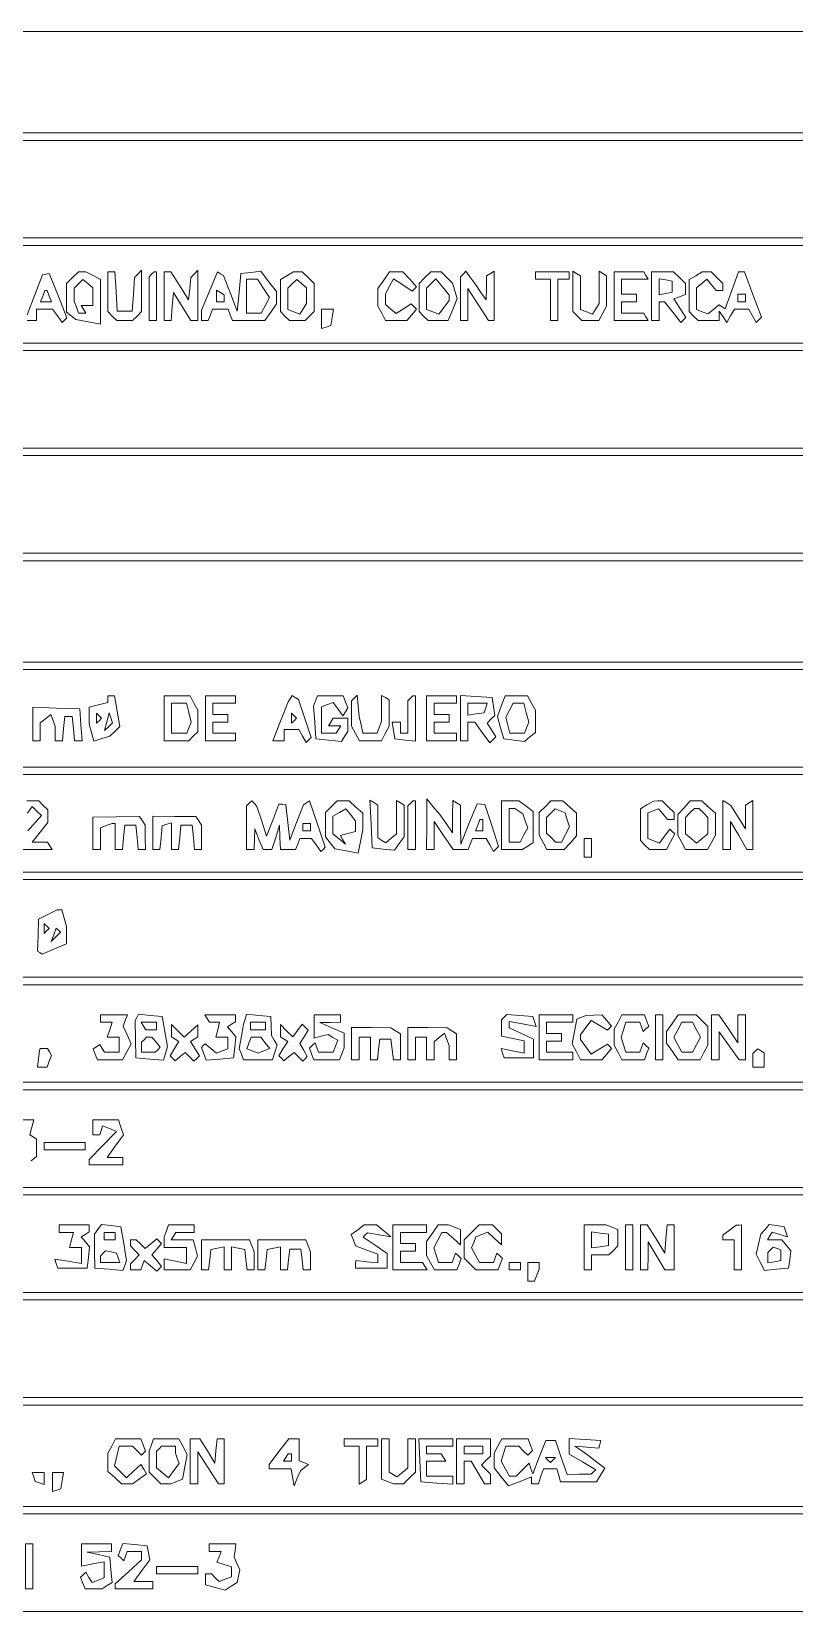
# Paper-space layout 'AN-06-DGE-026' of a CAD drawing. Header units: metres, sheet in millimetres. Extents: x 12 to 193, y 4 to 291.
# Drawn here: x 122 to 147.5, y 75.8 to 128.5 of the extents above; entities that cross this region are included whole.
import ezdxf

# ---------------------------------------------------------------- set-up
doc = ezdxf.new("R2010")
doc.units = ezdxf.units.M
doc.layers.add('DGE_CONTORNOS', color=7, linetype='Continuous', lineweight=0)
doc.layers.add('DGE_DATOS', color=7, linetype='Continuous', lineweight=0)

# ---------------------------------------------------------------- blocks, each defined once
blk = doc.blocks.new('LP_REF_DGE_MT_026')
at = {"layer": 'DGE_CONTORNOS'}
for points in [[(180.231, 126.78), (180.231, 125.09), (120.847, 125.09), (61.464, 125.09), (61.464, 126.78), (61.464, 128.47), (120.847, 128.47), (180.231, 128.47)], [(180.231, 123.213), (180.231, 121.586), (120.847, 121.586), (61.464, 121.586), (61.464, 123.213), (61.464, 124.84), (120.847, 124.84), (180.231, 124.84)], [(180.231, 119.709), (180.231, 118.082), (120.847, 118.082), (61.464, 118.082), (61.464, 119.709), (61.464, 121.336), (120.847, 121.336), (180.231, 121.336)], [(123.359, 120.263), (123.162, 120.066), (123.162, 119.59), (123.162, 119.114), (123.319, 118.991), (123.475, 118.868), (123.882, 118.791), (124.289, 118.714), (124.289, 119.457), (124.289, 120.201), (124.047, 120.33), (123.805, 120.46), (123.68, 120.46), (123.556, 120.46)], [(124.038, 119.631), (124.038, 119.333), (123.843, 119.333), (123.648, 119.333), (123.726, 119.208), (123.803, 119.083), (123.684, 119.083), (123.565, 119.083), (123.489, 119.281), (123.413, 119.479), (123.413, 119.694), (123.413, 119.909), (123.56, 120.056), (123.707, 120.204), (123.873, 120.066), (124.038, 119.929)], [(124.539, 119.796), (124.539, 119.133), (124.689, 118.983), (124.839, 118.833), (125.102, 118.833), (125.365, 118.833), (125.515, 118.983), (125.665, 119.133), (125.665, 119.821), (125.665, 120.51), (125.548, 120.391), (125.431, 120.272), (125.392, 119.709), (125.353, 119.146), (125.102, 119.146), (124.852, 119.146), (124.814, 119.803), (124.776, 120.46), (124.658, 120.46), (124.539, 120.46)], [(125.999, 120.376), (125.916, 120.293), (125.916, 119.563), (125.916, 118.833), (126.041, 118.833), (126.166, 118.833), (126.166, 119.646), (126.166, 120.46), (126.124, 120.46), (126.083, 120.46)], [(126.416, 119.646), (126.416, 118.833), (126.534, 118.833), (126.651, 118.833), (126.69, 119.302), (126.729, 119.771), (127.021, 119.302), (127.313, 118.833), (127.428, 118.833), (127.543, 118.833), (127.543, 119.671), (127.543, 120.51), (127.427, 120.391), (127.312, 120.272), (127.271, 119.897), (127.23, 119.521), (126.938, 119.99), (126.646, 120.46), (126.531, 120.46), (126.416, 120.46)], [(127.934, 119.815), (127.668, 119.175), (127.668, 119.004), (127.668, 118.833), (127.78, 118.833), (127.891, 118.833), (127.963, 119.021), (128.035, 119.208), (128.294, 119.208), (128.552, 119.208), (128.624, 119.021), (128.696, 118.833), (129.238, 118.833), (129.781, 118.833), (129.976, 119.111), (130.171, 119.389), (130.171, 119.595), (130.171, 119.8), (129.906, 120.137), (129.641, 120.474), (129.312, 120.435), (128.982, 120.397), (128.919, 119.771), (128.857, 119.146), (128.628, 119.739), (128.399, 120.332), (128.299, 120.394), (128.2, 120.455)], [(129.739, 119.905), (129.938, 119.6), (129.8, 119.342), (129.661, 119.083), (129.415, 119.083), (129.17, 119.083), (129.17, 119.646), (129.17, 120.209), (129.354, 120.209), (129.539, 120.209)], [(130.515, 120.325), (130.296, 120.197), (130.296, 119.665), (130.296, 119.133), (130.446, 118.983), (130.596, 118.833), (130.859, 118.833), (131.122, 118.833), (131.272, 118.983), (131.422, 119.133), (131.422, 119.6), (131.422, 120.066), (131.226, 120.263), (131.029, 120.46), (130.881, 120.456), (130.734, 120.452)], [(131.17, 119.662), (131.168, 119.396), (131.058, 119.221), (130.947, 119.047), (130.747, 119.123), (130.546, 119.2), (130.546, 119.555), (130.546, 119.909), (130.693, 120.056), (130.841, 120.204), (131.006, 120.066), (131.172, 119.929)], [(133.745, 120.182), (133.55, 119.903), (133.55, 119.61), (133.55, 119.317), (133.679, 119.075), (133.809, 118.833), (134.165, 118.833), (134.52, 118.833), (134.679, 119.024), (134.837, 119.214), (134.751, 119.3), (134.665, 119.386), (134.41, 119.228), (134.156, 119.069), (133.978, 119.216), (133.8, 119.364), (133.8, 119.545), (133.8, 119.725), (133.934, 119.976), (134.068, 120.226), (134.383, 120.02), (134.698, 119.814), (134.77, 119.886), (134.842, 119.958), (134.614, 120.209), (134.387, 120.46), (134.163, 120.46), (133.939, 120.46)], [(135.123, 120.263), (134.926, 120.066), (134.926, 119.6), (134.926, 119.133), (135.077, 118.983), (135.227, 118.833), (135.562, 118.833), (135.897, 118.833), (136.049, 119.199), (136.201, 119.565), (136.119, 119.824), (136.036, 120.083), (135.848, 120.271), (135.66, 120.46), (135.49, 120.46), (135.32, 120.46)], [(135.928, 119.594), (135.928, 119.506), (135.758, 119.274), (135.588, 119.042), (135.383, 119.121), (135.177, 119.2), (135.177, 119.555), (135.177, 119.909), (135.333, 120.066), (135.49, 120.222), (135.709, 119.952), (135.928, 119.681)], [(136.394, 120.383), (136.303, 120.293), (136.303, 119.563), (136.303, 118.833), (136.428, 118.833), (136.553, 118.833), (136.555, 119.365), (136.557, 119.897), (136.9, 119.366), (137.242, 118.835), (137.336, 118.834), (137.429, 118.833), (137.429, 119.654), (137.429, 120.475), (137.304, 120.397), (137.179, 120.32), (137.173, 119.92), (137.166, 119.521), (136.99, 119.771), (136.815, 120.022), (136.649, 120.248), (136.484, 120.474)], [(138.806, 120.335), (138.806, 120.209), (139.056, 120.209), (139.307, 120.209), (139.307, 119.521), (139.307, 118.833), (139.432, 118.833), (139.557, 118.833), (139.557, 119.521), (139.557, 120.209), (139.745, 120.209), (139.932, 120.209), (139.932, 120.335), (139.932, 120.46), (139.369, 120.46), (138.806, 120.46)], [(140.058, 119.804), (140.058, 119.133), (140.208, 118.983), (140.358, 118.833), (140.641, 118.833), (140.925, 118.833), (141.054, 119.075), (141.184, 119.317), (141.184, 119.818), (141.184, 120.32), (141.059, 120.397), (140.934, 120.475), (140.932, 119.935), (140.93, 119.396), (140.819, 119.221), (140.709, 119.047), (140.508, 119.123), (140.308, 119.2), (140.308, 119.76), (140.308, 120.32), (140.183, 120.397), (140.058, 120.475)], [(141.434, 119.646), (141.434, 118.833), (142.005, 118.833), (142.575, 118.833), (142.498, 118.958), (142.421, 119.083), (142.053, 119.083), (141.685, 119.083), (141.685, 119.271), (141.685, 119.459), (141.935, 119.459), (142.185, 119.459), (142.185, 119.584), (142.185, 119.709), (141.935, 119.709), (141.685, 119.709), (141.685, 119.959), (141.685, 120.209), (142.13, 120.209), (142.575, 120.209), (142.498, 120.335), (142.421, 120.46), (141.928, 120.46), (141.434, 120.46)], [(142.686, 119.646), (142.686, 118.833), (142.811, 118.833), (142.936, 118.833), (142.936, 119.146), (142.936, 119.459), (143.025, 119.459), (143.114, 119.459), (143.389, 119.114), (143.665, 118.77), (143.748, 118.853), (143.832, 118.936), (143.63, 119.245), (143.428, 119.553), (143.62, 119.627), (143.812, 119.701), (143.812, 119.884), (143.812, 120.066), (143.615, 120.263), (143.419, 120.46), (143.052, 120.46), (142.686, 120.46)], [(143.374, 119.959), (143.374, 119.775), (143.155, 119.733), (142.936, 119.69), (142.936, 119.959), (142.936, 120.228), (143.155, 120.186), (143.374, 120.143)], [(144.156, 120.325), (143.937, 120.197), (143.937, 119.665), (143.937, 119.133), (144.087, 118.983), (144.238, 118.833), (144.588, 118.833), (144.938, 118.833), (144.94, 118.989), (144.942, 119.146), (145.068, 118.958), (145.193, 118.77), (145.322, 118.989), (145.452, 119.208), (145.689, 119.208), (145.927, 119.208), (146.049, 118.99), (146.171, 118.772), (146.26, 118.861), (146.349, 118.95), (146.066, 119.705), (145.784, 120.46), (145.687, 120.46), (145.589, 120.46), (145.367, 119.84), (145.144, 119.221), (145.036, 119.288), (144.928, 119.355), (144.747, 119.205), (144.566, 119.055), (144.377, 119.128), (144.188, 119.2), (144.188, 119.564), (144.188, 119.929), (144.359, 120.071), (144.53, 120.213), (144.687, 120.023), (144.844, 119.834), (144.954, 119.834), (145.064, 119.834), (145.064, 119.95), (145.064, 120.066), (144.867, 120.263), (144.67, 120.46), (144.523, 120.456), (144.375, 120.452)], [(122.582, 119.646), (122.654, 119.459), (122.474, 119.459), (122.294, 119.459), (122.366, 119.646), (122.438, 119.834), (122.474, 119.834), (122.51, 119.834)], [(128.419, 119.576), (128.419, 119.459), (128.294, 119.459), (128.168, 119.459), (128.168, 119.654), (128.168, 119.849), (128.294, 119.771), (128.419, 119.694)], [(145.815, 119.584), (145.815, 119.459), (145.689, 119.459), (145.564, 119.459), (145.564, 119.584), (145.564, 119.709), (145.689, 119.709), (145.815, 119.709)], [(131.673, 118.885), (131.673, 118.562), (131.829, 118.613), (131.985, 118.665), (132.025, 118.936), (132.065, 119.208), (131.869, 119.208), (131.673, 119.208)], [(180.231, 116.205), (180.231, 114.578), (120.847, 114.578), (61.464, 114.578), (61.464, 116.205), (61.464, 117.832), (120.847, 117.832), (180.231, 117.832)], [(180.231, 112.7), (180.231, 111.073), (120.847, 111.073), (61.464, 111.073), (61.464, 112.7), (61.464, 114.327), (120.847, 114.327), (180.231, 114.327)], [(180.231, 109.133), (180.231, 107.444), (120.847, 107.444), (61.464, 107.444), (61.464, 109.133), (61.464, 110.823), (120.847, 110.823), (180.231, 110.823)], [(180.231, 105.567), (180.231, 103.94), (120.847, 103.94), (61.464, 103.94), (61.464, 105.567), (61.464, 107.194), (120.847, 107.194), (180.231, 107.194)], [(122.036, 105.376), (122.036, 104.816), (122.161, 104.816), (122.286, 104.816), (122.286, 105.113), (122.286, 105.411), (122.459, 105.554), (122.633, 105.698), (122.71, 105.497), (122.787, 105.296), (122.787, 105.056), (122.787, 104.816), (122.904, 104.816), (123.021, 104.816), (123.061, 105.222), (123.1, 105.629), (123.225, 105.629), (123.35, 105.629), (123.389, 105.222), (123.429, 104.816), (123.553, 104.816), (123.677, 104.816), (123.639, 105.348), (123.6, 105.879), (122.818, 105.908), (122.036, 105.937)], [(124.539, 106.206), (124.539, 106.094), (124.226, 106.016), (123.913, 105.937), (123.915, 105.658), (123.917, 105.379), (123.993, 105.094), (124.069, 104.809), (124.336, 104.888), (124.602, 104.968), (124.771, 105.128), (124.941, 105.289), (124.854, 105.803), (124.767, 106.317), (124.653, 106.317), (124.539, 106.317)], [(126.416, 105.567), (126.416, 104.816), (126.829, 104.816), (127.242, 104.816), (127.392, 104.966), (127.543, 105.116), (127.543, 105.475), (127.543, 105.833), (127.413, 106.075), (127.284, 106.317), (126.85, 106.317), (126.416, 106.317)], [(127.241, 105.755), (127.319, 105.442), (127.247, 105.254), (127.175, 105.066), (126.921, 105.066), (126.667, 105.066), (126.667, 105.567), (126.667, 106.067), (126.915, 106.067), (127.162, 106.067)], [(127.793, 105.567), (127.793, 104.816), (128.294, 104.816), (128.794, 104.816), (128.794, 104.941), (128.794, 105.066), (128.419, 105.066), (128.043, 105.066), (128.043, 105.254), (128.043, 105.441), (128.294, 105.441), (128.544, 105.441), (128.544, 105.567), (128.544, 105.692), (128.294, 105.692), (128.043, 105.692), (128.043, 105.879), (128.043, 106.067), (128.419, 106.067), (128.794, 106.067), (128.794, 106.192), (128.794, 106.317), (128.294, 106.317), (127.793, 106.317)], [(130.625, 106.219), (130.562, 106.117), (130.306, 105.466), (130.049, 104.816), (130.235, 104.816), (130.421, 104.816), (130.421, 105.003), (130.421, 105.191), (130.665, 105.191), (130.909, 105.191), (131.031, 104.973), (131.153, 104.755), (131.238, 104.84), (131.323, 104.925), (131.113, 105.557), (130.903, 106.189), (130.796, 106.255), (130.689, 106.322)], [(131.473, 106.144), (131.407, 105.971), (131.446, 105.424), (131.485, 104.878), (131.91, 104.838), (132.335, 104.797), (132.44, 104.963), (132.545, 105.129), (132.547, 105.348), (132.549, 105.567), (132.306, 105.567), (132.063, 105.567), (131.985, 105.441), (131.908, 105.316), (132.111, 105.316), (132.313, 105.316), (132.236, 105.191), (132.158, 105.066), (131.916, 105.066), (131.673, 105.066), (131.673, 105.508), (131.673, 105.95), (131.866, 106.024), (132.06, 106.099), (132.223, 105.876), (132.385, 105.654), (132.467, 105.787), (132.549, 105.919), (132.473, 106.118), (132.397, 106.317), (131.968, 106.317), (131.54, 106.317)], [(132.768, 106.246), (132.674, 106.151), (132.674, 105.725), (132.674, 105.3), (132.803, 105.058), (132.933, 104.816), (133.3, 104.816), (133.666, 104.816), (133.796, 105.058), (133.925, 105.3), (133.925, 105.739), (133.925, 106.178), (133.8, 106.255), (133.675, 106.332), (133.675, 105.897), (133.675, 105.462), (133.599, 105.264), (133.523, 105.066), (133.289, 105.066), (133.054, 105.066), (132.992, 105.348), (132.93, 105.629), (132.896, 105.985), (132.862, 106.341)], [(134.634, 106.234), (134.551, 106.151), (134.551, 105.608), (134.551, 105.066), (134.426, 105.066), (134.301, 105.066), (134.301, 105.254), (134.301, 105.441), (134.167, 105.441), (134.033, 105.441), (134.073, 105.16), (134.113, 104.878), (134.457, 104.839), (134.801, 104.799), (134.801, 105.558), (134.801, 106.317), (134.76, 106.317), (134.718, 106.317)], [(135.177, 105.567), (135.177, 104.816), (135.677, 104.816), (136.178, 104.816), (136.178, 104.941), (136.178, 105.066), (135.803, 105.066), (135.427, 105.066), (135.427, 105.254), (135.427, 105.441), (135.677, 105.441), (135.928, 105.441), (135.928, 105.567), (135.928, 105.692), (135.677, 105.692), (135.427, 105.692), (135.427, 105.879), (135.427, 106.067), (135.803, 106.067), (136.178, 106.067), (136.178, 106.192), (136.178, 106.317), (135.677, 106.317), (135.177, 106.317)], [(136.303, 105.574), (136.303, 104.816), (136.428, 104.816), (136.553, 104.816), (136.553, 105.129), (136.553, 105.441), (136.668, 105.441), (136.783, 105.441), (137.033, 105.097), (137.284, 104.754), (137.383, 104.853), (137.483, 104.952), (137.34, 105.181), (137.197, 105.409), (137.324, 105.536), (137.451, 105.663), (137.409, 105.959), (137.367, 106.255), (136.835, 106.293), (136.303, 106.332)], [(137.149, 105.911), (137.097, 105.754), (136.825, 105.714), (136.553, 105.674), (136.553, 105.871), (136.553, 106.067), (136.877, 106.067), (137.2, 106.067)], [(137.668, 105.973), (137.537, 105.629), (137.644, 105.254), (137.75, 104.878), (138.098, 104.838), (138.446, 104.798), (138.626, 104.947), (138.806, 105.097), (138.806, 105.465), (138.806, 105.833), (138.677, 106.075), (138.547, 106.317), (138.173, 106.317), (137.799, 106.317)], [(138.504, 105.755), (138.583, 105.442), (138.511, 105.254), (138.439, 105.066), (138.199, 105.066), (137.959, 105.066), (137.889, 105.336), (137.818, 105.607), (137.941, 105.837), (138.064, 106.067), (138.245, 106.067), (138.426, 106.067)], [(124.247, 105.483), (124.164, 105.4), (124.164, 105.567), (124.164, 105.733), (124.247, 105.65), (124.33, 105.567)], [(124.56, 105.287), (124.428, 105.155), (124.505, 105.451), (124.583, 105.748), (124.638, 105.584), (124.692, 105.42)], [(130.755, 105.483), (130.671, 105.4), (130.671, 105.567), (130.671, 105.733), (130.755, 105.65), (130.838, 105.567)], [(180.231, 102.062), (180.231, 100.435), (120.847, 100.435), (61.464, 100.435), (61.464, 102.062), (61.464, 103.689), (120.847, 103.689), (180.231, 103.689)], [(129.255, 102.732), (129.17, 102.646), (129.17, 101.916), (129.17, 101.186), (129.295, 101.186), (129.42, 101.186), (129.433, 101.53), (129.447, 101.875), (129.583, 101.53), (129.719, 101.186), (129.864, 101.186), (130.009, 101.186), (130.14, 101.593), (130.27, 102), (130.283, 101.593), (130.296, 101.186), (130.55, 101.186), (130.804, 101.186), (130.876, 101.374), (130.948, 101.562), (131.14, 101.562), (131.332, 101.562), (131.492, 101.343), (131.652, 101.124), (131.724, 101.196), (131.796, 101.268), (131.535, 102.041), (131.274, 102.814), (131.17, 102.75), (131.067, 102.685), (130.838, 102.092), (130.609, 101.499), (130.546, 102.097), (130.484, 102.694), (130.366, 102.7), (130.249, 102.707), (130.04, 102.172), (129.831, 101.638), (129.673, 102.132), (129.515, 102.625), (129.428, 102.721), (129.341, 102.817)], [(131.994, 102.617), (131.798, 102.42), (131.798, 102.015), (131.798, 101.61), (131.954, 101.413), (132.111, 101.217), (132.503, 101.145), (132.895, 101.073), (132.972, 101.458), (133.049, 101.843), (133.049, 102.121), (133.049, 102.399), (132.82, 102.606), (132.592, 102.813), (132.391, 102.813), (132.191, 102.813)], [(133.325, 102.042), (133.362, 101.249), (133.731, 101.207), (134.101, 101.165), (134.263, 101.387), (134.426, 101.61), (134.426, 102.141), (134.426, 102.673), (134.301, 102.751), (134.176, 102.828), (134.176, 102.273), (134.176, 101.717), (133.993, 101.566), (133.811, 101.415), (133.68, 101.496), (133.55, 101.576), (133.55, 102.125), (133.55, 102.673), (133.418, 102.754), (133.287, 102.836)], [(134.634, 102.73), (134.551, 102.646), (134.551, 101.916), (134.551, 101.186), (134.676, 101.186), (134.801, 101.186), (134.801, 102), (134.801, 102.813), (134.76, 102.813), (134.718, 102.813)], [(135.181, 102.031), (135.177, 101.186), (135.302, 101.186), (135.427, 101.186), (135.427, 101.653), (135.427, 102.12), (135.744, 101.653), (136.062, 101.186), (136.312, 101.186), (136.561, 101.186), (136.633, 101.374), (136.705, 101.562), (136.936, 101.562), (137.167, 101.562), (137.289, 101.344), (137.411, 101.126), (137.496, 101.211), (137.581, 101.296), (137.349, 101.992), (137.117, 102.688), (136.991, 102.7), (136.866, 102.712), (136.591, 102.043), (136.315, 101.374), (136.309, 102.024), (136.303, 102.673), (136.178, 102.751), (136.053, 102.828), (136.046, 102.289), (136.04, 101.749), (135.827, 102.055), (135.615, 102.362), (135.4, 102.619), (135.185, 102.876)], [(137.68, 102), (137.68, 101.186), (138.024, 101.188), (138.368, 101.19), (138.553, 101.307), (138.738, 101.424), (138.738, 101.943), (138.738, 102.462), (138.498, 102.638), (138.258, 102.813), (137.969, 102.813), (137.68, 102.813)], [(139.128, 102.617), (138.931, 102.42), (138.931, 102.045), (138.931, 101.67), (139.061, 101.428), (139.19, 101.186), (139.479, 101.186), (139.769, 101.186), (139.976, 101.415), (140.183, 101.644), (140.183, 102.021), (140.183, 102.399), (139.954, 102.606), (139.725, 102.813), (139.525, 102.813), (139.325, 102.813)], [(142.529, 102.678), (142.31, 102.55), (142.31, 102.019), (142.31, 101.487), (142.461, 101.336), (142.611, 101.186), (142.894, 101.186), (143.178, 101.186), (143.317, 101.447), (143.457, 101.708), (143.374, 101.791), (143.291, 101.874), (143.12, 101.64), (142.948, 101.405), (142.754, 101.479), (142.561, 101.554), (142.561, 101.982), (142.561, 102.411), (142.739, 102.479), (142.918, 102.548), (143.067, 102.368), (143.217, 102.187), (143.327, 102.187), (143.437, 102.187), (143.437, 102.304), (143.437, 102.42), (143.24, 102.617), (143.043, 102.813), (142.896, 102.809), (142.748, 102.806)], [(143.769, 102.584), (143.562, 102.355), (143.562, 102.013), (143.562, 101.67), (143.691, 101.428), (143.821, 101.186), (144.188, 101.186), (144.554, 101.186), (144.684, 101.428), (144.813, 101.67), (144.813, 102.035), (144.813, 102.399), (144.584, 102.606), (144.356, 102.813), (144.166, 102.813), (143.976, 102.813)], [(145.064, 102.007), (145.064, 101.186), (145.189, 101.186), (145.314, 101.186), (145.317, 101.656), (145.32, 102.125), (145.592, 101.656), (145.864, 101.186), (145.964, 101.186), (146.065, 101.186), (146.065, 102.007), (146.065, 102.828), (145.94, 102.751), (145.815, 102.673), (145.814, 102.274), (145.814, 101.875), (145.574, 102.268), (145.334, 102.661), (145.199, 102.744), (145.064, 102.828)], [(124.038, 101.729), (124.038, 101.186), (124.164, 101.186), (124.289, 101.186), (124.289, 101.548), (124.289, 101.91), (124.487, 101.986), (124.685, 102.062), (124.737, 102.062), (124.789, 102.062), (124.789, 101.624), (124.789, 101.186), (124.907, 101.186), (125.024, 101.186), (125.063, 101.593), (125.102, 102), (125.29, 102), (125.478, 102), (125.517, 101.593), (125.556, 101.186), (125.673, 101.186), (125.791, 101.186), (125.789, 101.593), (125.787, 102), (125.693, 102.148), (125.599, 102.295), (124.819, 102.284), (124.038, 102.273)], [(126.041, 101.745), (126.041, 101.186), (126.158, 101.186), (126.275, 101.186), (126.315, 101.583), (126.354, 101.98), (126.51, 102.032), (126.667, 102.083), (126.667, 101.635), (126.667, 101.186), (126.784, 101.186), (126.901, 101.186), (126.94, 101.593), (126.979, 102), (127.167, 102), (127.355, 102), (127.394, 101.593), (127.433, 101.186), (127.551, 101.186), (127.668, 101.186), (127.666, 101.593), (127.664, 102), (127.572, 102.143), (127.48, 102.287), (126.76, 102.295), (126.041, 102.303)], [(132.799, 101.964), (132.799, 101.789), (132.55, 101.723), (132.301, 101.658), (132.386, 101.516), (132.472, 101.374), (132.26, 101.546), (132.048, 101.717), (132.048, 102.009), (132.048, 102.3), (132.267, 102.426), (132.486, 102.552), (132.643, 102.346), (132.799, 102.14)], [(138.252, 102.467), (138.386, 102.375), (138.471, 102.147), (138.555, 101.919), (138.426, 101.678), (138.297, 101.437), (138.113, 101.437), (137.93, 101.437), (137.93, 102), (137.93, 102.563), (138.024, 102.561), (138.118, 102.559)], [(139.872, 102.181), (139.946, 101.947), (139.81, 101.692), (139.673, 101.437), (139.578, 101.437), (139.482, 101.437), (139.332, 101.587), (139.182, 101.737), (139.182, 102), (139.182, 102.263), (139.322, 102.403), (139.462, 102.543), (139.63, 102.479), (139.798, 102.415)], [(144.413, 102.413), (144.563, 102.263), (144.563, 101.99), (144.563, 101.717), (144.375, 101.562), (144.188, 101.406), (144, 101.562), (143.812, 101.717), (143.812, 101.99), (143.812, 102.263), (143.962, 102.413), (144.112, 102.563), (144.188, 102.563), (144.263, 102.563)], [(131.297, 101.937), (131.297, 101.812), (131.172, 101.812), (131.047, 101.812), (131.047, 101.937), (131.047, 102.062), (131.172, 102.062), (131.297, 102.062)], [(137.054, 102), (137.054, 101.812), (136.933, 101.812), (136.812, 101.812), (136.884, 102), (136.956, 102.187), (137.005, 102.187), (137.054, 102.187)], [(140.433, 101.249), (140.433, 100.936), (140.558, 100.936), (140.683, 100.936), (140.683, 101.249), (140.683, 101.562), (140.558, 101.562), (140.433, 101.562)], [(180.231, 98.558), (180.231, 96.931), (120.847, 96.931), (61.464, 96.931), (61.464, 98.558), (61.464, 100.185), (120.847, 100.185), (180.231, 100.185)], [(122.537, 99.022), (122.224, 98.863), (122.21, 98.331), (122.197, 97.8), (122.274, 97.752), (122.351, 97.704), (122.757, 97.875), (123.162, 98.045), (123.161, 98.333), (123.159, 98.621), (123.084, 98.902), (123.008, 99.184), (122.929, 99.182), (122.85, 99.18)], [(122.495, 98.475), (122.412, 98.391), (122.412, 98.558), (122.412, 98.725), (122.495, 98.641), (122.578, 98.558)], [(122.802, 98.274), (122.647, 98.12), (122.732, 98.344), (122.818, 98.569), (122.888, 98.499), (122.958, 98.429)], [(180.231, 95.054), (180.231, 93.427), (120.847, 93.427), (61.464, 93.427), (61.464, 95.054), (61.464, 96.681), (120.847, 96.681), (180.231, 96.681)], [(124.289, 95.554), (124.289, 95.429), (124.485, 95.429), (124.681, 95.429), (124.602, 95.179), (124.522, 94.929), (124.718, 94.929), (124.915, 94.929), (124.915, 94.678), (124.915, 94.428), (124.672, 94.428), (124.429, 94.428), (124.35, 94.555), (124.271, 94.682), (124.16, 94.614), (124.049, 94.545), (124.12, 94.361), (124.19, 94.178), (124.611, 94.178), (125.031, 94.178), (125.173, 94.444), (125.316, 94.71), (125.181, 95.005), (125.046, 95.301), (125.119, 95.49), (125.192, 95.679), (124.74, 95.679), (124.289, 95.679)], [(125.506, 95.593), (125.449, 95.492), (125.463, 94.866), (125.478, 94.24), (125.936, 94.202), (126.395, 94.164), (126.46, 94.39), (126.525, 94.616), (126.438, 95.116), (126.351, 95.617), (125.957, 95.655), (125.564, 95.694)], [(126.166, 95.304), (126.166, 95.179), (125.986, 95.179), (125.805, 95.179), (125.728, 95.304), (125.651, 95.429), (125.908, 95.429), (126.166, 95.429)], [(127.856, 95.554), (127.933, 95.429), (128.101, 95.429), (128.27, 95.429), (128.205, 95.179), (128.139, 94.929), (128.342, 94.929), (128.544, 94.929), (128.544, 94.737), (128.544, 94.545), (128.355, 94.473), (128.165, 94.4), (127.976, 94.557), (127.787, 94.714), (127.724, 94.651), (127.662, 94.589), (127.743, 94.377), (127.825, 94.164), (128.278, 94.202), (128.732, 94.24), (128.772, 94.592), (128.812, 94.944), (128.672, 95.113), (128.532, 95.282), (128.663, 95.363), (128.794, 95.444), (128.794, 95.562), (128.794, 95.679), (128.286, 95.679), (127.778, 95.679)], [(129.117, 95.531), (129.066, 95.367), (128.996, 94.961), (128.926, 94.556), (128.999, 94.367), (129.071, 94.178), (129.55, 94.178), (130.029, 94.178), (130.108, 94.427), (130.187, 94.676), (130.092, 94.83), (129.996, 94.985), (129.99, 95.301), (129.983, 95.617), (129.575, 95.656), (129.168, 95.695)], [(129.795, 95.304), (129.795, 95.179), (129.545, 95.179), (129.295, 95.179), (129.295, 95.304), (129.295, 95.429), (129.545, 95.429), (129.795, 95.429)], [(131.422, 95.289), (131.422, 94.899), (131.659, 94.961), (131.895, 95.023), (132.052, 94.926), (132.21, 94.829), (132.133, 94.628), (132.056, 94.428), (131.812, 94.428), (131.568, 94.428), (131.512, 94.584), (131.457, 94.741), (131.361, 94.652), (131.266, 94.564), (131.34, 94.371), (131.414, 94.178), (131.843, 94.178), (132.272, 94.178), (132.348, 94.376), (132.423, 94.574), (132.423, 94.82), (132.423, 95.066), (132.017, 95.243), (131.61, 95.419), (131.954, 95.424), (132.298, 95.429), (132.298, 95.554), (132.298, 95.679), (131.86, 95.679), (131.422, 95.679)], [(137.769, 95.602), (137.68, 95.513), (137.68, 95.236), (137.68, 94.96), (138.055, 94.885), (138.431, 94.81), (138.431, 94.603), (138.431, 94.397), (138.045, 94.474), (137.66, 94.551), (137.711, 94.396), (137.763, 94.24), (138.253, 94.24), (138.744, 94.24), (138.744, 94.553), (138.744, 94.866), (138.34, 95.054), (137.936, 95.241), (137.933, 95.349), (137.93, 95.457), (138.381, 95.372), (138.832, 95.288), (138.778, 95.452), (138.724, 95.617), (138.291, 95.654), (137.859, 95.691)], [(138.931, 94.929), (138.931, 94.178), (139.494, 94.178), (140.058, 94.178), (140.058, 94.303), (140.058, 94.428), (139.62, 94.428), (139.182, 94.428), (139.182, 94.616), (139.182, 94.803), (139.432, 94.803), (139.682, 94.803), (139.682, 94.929), (139.682, 95.054), (139.432, 95.054), (139.182, 95.054), (139.182, 95.241), (139.182, 95.429), (139.62, 95.429), (140.058, 95.429), (140.058, 95.554), (140.058, 95.679), (139.494, 95.679), (138.931, 95.679)], [(140.343, 95.598), (140.191, 95.536), (140.113, 95.12), (140.035, 94.705), (140.176, 94.441), (140.317, 94.178), (140.672, 94.178), (141.028, 94.178), (141.186, 94.368), (141.345, 94.559), (141.277, 94.627), (141.208, 94.696), (140.938, 94.53), (140.668, 94.365), (140.488, 94.608), (140.308, 94.851), (140.308, 94.929), (140.308, 95.006), (140.488, 95.249), (140.668, 95.492), (140.938, 95.327), (141.208, 95.162), (141.277, 95.23), (141.345, 95.298), (141.186, 95.489), (141.028, 95.679), (140.762, 95.67), (140.496, 95.66)], [(141.564, 95.437), (141.434, 95.195), (141.434, 94.929), (141.434, 94.662), (141.564, 94.42), (141.693, 94.178), (142.068, 94.178), (142.443, 94.178), (142.517, 94.371), (142.592, 94.564), (142.496, 94.652), (142.401, 94.741), (142.345, 94.584), (142.289, 94.428), (142.058, 94.428), (141.827, 94.428), (141.747, 94.678), (141.668, 94.929), (141.747, 95.179), (141.827, 95.429), (142.058, 95.429), (142.289, 95.429), (142.345, 95.273), (142.401, 95.116), (142.496, 95.205), (142.592, 95.293), (142.517, 95.486), (142.443, 95.679), (142.068, 95.679), (141.693, 95.679)], [(142.811, 94.929), (142.811, 94.178), (142.936, 94.178), (143.061, 94.178), (143.061, 94.929), (143.061, 95.679), (142.936, 95.679), (142.811, 95.679)], [(143.381, 95.401), (143.186, 95.123), (143.186, 94.929), (143.186, 94.734), (143.381, 94.456), (143.576, 94.178), (143.94, 94.178), (144.304, 94.178), (144.433, 94.42), (144.563, 94.662), (144.563, 94.974), (144.563, 95.286), (144.366, 95.483), (144.17, 95.679), (143.873, 95.679), (143.576, 95.679)], [(144.188, 95.179), (144.322, 94.929), (144.188, 94.678), (144.054, 94.428), (143.875, 94.428), (143.696, 94.428), (143.562, 94.678), (143.428, 94.929), (143.562, 95.179), (143.696, 95.429), (143.875, 95.429), (144.054, 95.429)], [(144.688, 94.929), (144.688, 94.178), (144.813, 94.178), (144.938, 94.178), (144.938, 94.645), (144.938, 95.113), (145.271, 94.645), (145.604, 94.178), (145.709, 94.178), (145.815, 94.178), (145.815, 94.929), (145.815, 95.679), (145.689, 95.679), (145.564, 95.679), (145.564, 95.212), (145.564, 94.745), (145.247, 95.212), (144.929, 95.679), (144.809, 95.679), (144.688, 95.679)], [(126.15, 94.761), (126.289, 94.593), (126.207, 94.51), (126.124, 94.428), (125.895, 94.428), (125.665, 94.428), (125.665, 94.595), (125.665, 94.762), (125.749, 94.845), (125.832, 94.929), (125.921, 94.929), (126.01, 94.929)], [(126.667, 95.15), (126.667, 94.943), (126.789, 94.868), (126.912, 94.792), (126.763, 94.553), (126.614, 94.314), (126.7, 94.228), (126.786, 94.142), (126.954, 94.282), (127.123, 94.422), (127.268, 94.277), (127.413, 94.132), (127.505, 94.223), (127.596, 94.314), (127.447, 94.553), (127.297, 94.792), (127.42, 94.868), (127.543, 94.943), (127.543, 95.143), (127.543, 95.343), (127.317, 95.138), (127.091, 94.934), (126.879, 95.146), (126.667, 95.358)], [(129.794, 94.742), (129.949, 94.556), (129.747, 94.479), (129.545, 94.401), (129.359, 94.472), (129.174, 94.544), (129.248, 94.736), (129.322, 94.929), (129.481, 94.929), (129.64, 94.929)], [(130.296, 95.15), (130.296, 94.943), (130.419, 94.868), (130.541, 94.792), (130.392, 94.553), (130.243, 94.314), (130.329, 94.228), (130.415, 94.142), (130.584, 94.282), (130.752, 94.422), (130.898, 94.277), (131.043, 94.132), (131.119, 94.208), (131.195, 94.284), (131.072, 94.504), (130.948, 94.724), (131.087, 94.946), (131.225, 95.167), (131.126, 95.267), (131.026, 95.366), (130.87, 95.153), (130.714, 94.939), (130.505, 95.148), (130.296, 95.358)], [(132.674, 94.718), (132.674, 94.178), (132.799, 94.178), (132.924, 94.178), (132.924, 94.553), (132.924, 94.929), (133.112, 94.929), (133.3, 94.929), (133.3, 94.553), (133.3, 94.178), (133.416, 94.178), (133.533, 94.178), (133.573, 94.522), (133.612, 94.866), (133.8, 94.866), (133.988, 94.866), (134.027, 94.522), (134.067, 94.178), (134.184, 94.178), (134.301, 94.178), (134.301, 94.608), (134.301, 95.039), (134.144, 95.14), (133.988, 95.241), (133.331, 95.25), (132.674, 95.258)], [(134.551, 94.718), (134.551, 94.178), (134.676, 94.178), (134.801, 94.178), (134.801, 94.553), (134.801, 94.929), (134.989, 94.929), (135.177, 94.929), (135.177, 94.553), (135.177, 94.178), (135.302, 94.178), (135.427, 94.178), (135.427, 94.475), (135.427, 94.773), (135.6, 94.916), (135.773, 95.06), (135.851, 94.859), (135.928, 94.658), (135.928, 94.418), (135.928, 94.178), (136.053, 94.178), (136.178, 94.178), (136.178, 94.608), (136.178, 95.039), (136.022, 95.14), (135.865, 95.241), (135.208, 95.25), (134.551, 95.258)], [(122.27, 94.522), (122.254, 94.491), (122.225, 94.209), (122.195, 93.927), (122.353, 93.927), (122.51, 93.927), (122.586, 94.126), (122.663, 94.325), (122.592, 94.439), (122.522, 94.553), (122.404, 94.553), (122.286, 94.553)], [(146.145, 94.466), (146.065, 94.386), (146.065, 94.157), (146.065, 93.927), (146.253, 93.927), (146.44, 93.927), (146.44, 94.17), (146.44, 94.413), (146.333, 94.48), (146.225, 94.546)], [(180.231, 91.549), (180.231, 89.922), (120.847, 89.922), (61.464, 89.922), (61.464, 91.549), (61.464, 93.176), (120.847, 93.176), (180.231, 93.176)], [(124.038, 91.925), (124.038, 91.675), (124.153, 91.675), (124.268, 91.675), (124.317, 91.822), (124.366, 91.97), (124.599, 91.881), (124.832, 91.791), (124.373, 91.321), (123.913, 90.851), (123.913, 90.762), (123.913, 90.673), (124.476, 90.673), (125.04, 90.673), (125.04, 90.799), (125.04, 90.924), (124.781, 90.924), (124.522, 90.924), (124.789, 91.299), (125.057, 91.674), (124.977, 91.925), (124.898, 92.175), (124.468, 92.175), (124.038, 92.175)], [(122.412, 91.299), (122.412, 91.174), (123.1, 91.174), (123.788, 91.174), (123.788, 91.299), (123.788, 91.424), (123.1, 91.424), (122.412, 91.424)], [(180.231, 88.045), (180.231, 86.418), (120.847, 86.418), (61.464, 86.418), (61.464, 88.045), (61.464, 89.672), (120.847, 89.672), (180.231, 89.672)], [(122.912, 88.546), (122.912, 88.421), (123.151, 88.421), (123.389, 88.421), (123.324, 88.17), (123.258, 87.92), (123.461, 87.92), (123.663, 87.92), (123.663, 87.653), (123.663, 87.387), (123.217, 87.459), (122.77, 87.531), (122.82, 87.382), (122.87, 87.232), (123.361, 87.232), (123.851, 87.232), (123.891, 87.583), (123.931, 87.935), (123.791, 88.104), (123.651, 88.273), (123.782, 88.354), (123.913, 88.435), (123.913, 88.553), (123.913, 88.671), (123.413, 88.671), (122.912, 88.671)], [(124.21, 88.521), (124.09, 88.358), (124.095, 87.795), (124.101, 87.232), (124.571, 87.193), (125.042, 87.154), (125.103, 87.318), (125.165, 87.482), (125.068, 88.045), (124.971, 88.608), (124.651, 88.646), (124.33, 88.684)], [(126.492, 88.473), (126.416, 88.275), (126.416, 88.097), (126.416, 87.92), (126.792, 87.92), (127.167, 87.92), (127.167, 87.654), (127.167, 87.388), (126.792, 87.463), (126.416, 87.538), (126.416, 87.354), (126.416, 87.169), (126.85, 87.169), (127.284, 87.169), (127.407, 87.399), (127.53, 87.629), (127.459, 87.9), (127.388, 88.17), (127.02, 88.17), (126.652, 88.17), (126.729, 88.295), (126.807, 88.421), (127.112, 88.421), (127.418, 88.421), (127.418, 88.546), (127.418, 88.671), (126.993, 88.671), (126.568, 88.671)], [(132.879, 88.511), (132.66, 88.351), (132.733, 88.162), (132.806, 87.972), (133.178, 87.832), (133.55, 87.691), (133.55, 87.547), (133.55, 87.403), (133.18, 87.443), (132.81, 87.482), (132.805, 87.357), (132.799, 87.232), (133.331, 87.232), (133.863, 87.232), (133.863, 87.477), (133.863, 87.722), (133.461, 87.993), (133.059, 88.264), (133.132, 88.336), (133.204, 88.408), (133.596, 88.343), (133.988, 88.277), (133.745, 88.474), (133.502, 88.671), (133.3, 88.671), (133.097, 88.671)], [(134.05, 87.92), (134.05, 87.169), (134.621, 87.169), (135.192, 87.169), (135.114, 87.294), (135.037, 87.419), (134.669, 87.419), (134.301, 87.419), (134.301, 87.607), (134.301, 87.795), (134.551, 87.795), (134.801, 87.795), (134.801, 87.92), (134.801, 88.045), (134.551, 88.045), (134.301, 88.045), (134.301, 88.233), (134.301, 88.421), (134.739, 88.421), (135.177, 88.421), (135.177, 88.546), (135.177, 88.671), (134.614, 88.671), (134.05, 88.671)], [(135.372, 88.393), (135.177, 88.115), (135.177, 87.884), (135.177, 87.653), (135.306, 87.411), (135.436, 87.169), (135.811, 87.169), (136.186, 87.169), (136.26, 87.362), (136.334, 87.555), (136.239, 87.644), (136.144, 87.732), (136.088, 87.576), (136.032, 87.419), (135.801, 87.419), (135.569, 87.419), (135.491, 87.665), (135.413, 87.911), (135.55, 88.166), (135.686, 88.421), (135.766, 88.421), (135.845, 88.421), (136.074, 88.213), (136.303, 88.006), (136.303, 88.263), (136.303, 88.519), (136.105, 88.595), (135.907, 88.671), (135.737, 88.671), (135.566, 88.671)], [(136.679, 88.421), (136.428, 88.17), (136.428, 87.866), (136.428, 87.562), (136.625, 87.366), (136.822, 87.169), (137.192, 87.169), (137.562, 87.169), (137.637, 87.362), (137.711, 87.555), (137.616, 87.644), (137.52, 87.732), (137.465, 87.576), (137.409, 87.419), (137.173, 87.419), (136.938, 87.419), (136.809, 87.661), (136.679, 87.902), (136.751, 88.089), (136.823, 88.276), (137.019, 88.351), (137.215, 88.427), (137.448, 88.216), (137.68, 88.006), (137.68, 88.188), (137.68, 88.371), (137.53, 88.521), (137.379, 88.671), (137.154, 88.671), (136.929, 88.671)], [(140.433, 87.92), (140.433, 87.169), (140.558, 87.169), (140.683, 87.169), (140.683, 87.419), (140.683, 87.67), (140.971, 87.67), (141.259, 87.67), (141.409, 87.82), (141.559, 87.97), (141.559, 88.245), (141.559, 88.519), (141.361, 88.595), (141.164, 88.671), (140.798, 88.671), (140.433, 88.671)], [(141.81, 87.92), (141.81, 87.169), (141.935, 87.169), (142.06, 87.169), (142.06, 87.92), (142.06, 88.671), (141.935, 88.671), (141.81, 88.671)], [(142.31, 87.92), (142.31, 87.169), (142.435, 87.169), (142.561, 87.169), (142.566, 87.638), (142.572, 88.108), (142.848, 87.64), (143.124, 87.172), (143.28, 87.17), (143.437, 87.169), (143.437, 87.92), (143.437, 88.671), (143.319, 88.671), (143.201, 88.671), (143.163, 88.202), (143.124, 87.732), (142.832, 88.202), (142.54, 88.671), (142.425, 88.671), (142.31, 88.671)], [(145.283, 88.497), (145.064, 88.33), (145.064, 88.25), (145.064, 88.17), (145.251, 88.17), (145.439, 88.17), (145.439, 87.67), (145.439, 87.169), (145.564, 87.169), (145.689, 87.169), (145.689, 87.92), (145.689, 88.671), (145.596, 88.667), (145.502, 88.663)], [(146.471, 88.52), (146.335, 88.357), (146.252, 88.025), (146.169, 87.693), (146.313, 87.424), (146.457, 87.154), (146.855, 87.193), (147.254, 87.232), (147.295, 87.52), (147.336, 87.809), (147.185, 87.989), (147.035, 88.17), (146.793, 88.17), (146.551, 88.17), (146.631, 88.301), (146.712, 88.431), (146.966, 88.35), (147.221, 88.269), (147.165, 88.439), (147.109, 88.608), (146.858, 88.646), (146.606, 88.683)], [(124.789, 88.295), (124.789, 88.17), (124.602, 88.17), (124.414, 88.17), (124.414, 88.295), (124.414, 88.421), (124.602, 88.421), (124.789, 88.421)], [(125.29, 88.07), (125.29, 87.97), (125.44, 87.82), (125.59, 87.67), (125.44, 87.52), (125.29, 87.369), (125.29, 87.269), (125.29, 87.169), (125.467, 87.169), (125.645, 87.169), (125.697, 87.326), (125.75, 87.482), (125.961, 87.308), (126.172, 87.133), (126.249, 87.211), (126.327, 87.288), (126.169, 87.479), (126.01, 87.67), (126.169, 87.86), (126.327, 88.051), (126.249, 88.129), (126.172, 88.206), (125.976, 88.043), (125.78, 87.881), (125.635, 88.025), (125.49, 88.17), (125.39, 88.17), (125.29, 88.17)], [(127.668, 87.67), (127.668, 87.169), (127.785, 87.169), (127.901, 87.169), (127.941, 87.512), (127.981, 87.855), (128.2, 87.897), (128.419, 87.938), (128.419, 87.554), (128.419, 87.169), (128.544, 87.169), (128.669, 87.169), (128.669, 87.554), (128.669, 87.938), (128.888, 87.897), (129.107, 87.855), (129.147, 87.512), (129.186, 87.169), (129.303, 87.169), (129.42, 87.169), (129.42, 87.472), (129.42, 87.774), (129.344, 87.972), (129.268, 88.17), (128.468, 88.17), (127.668, 88.17)], [(129.545, 87.67), (129.545, 87.169), (129.662, 87.169), (129.779, 87.169), (129.818, 87.512), (129.858, 87.855), (130.077, 87.897), (130.296, 87.938), (130.296, 87.554), (130.296, 87.169), (130.413, 87.169), (130.53, 87.169), (130.569, 87.513), (130.609, 87.857), (130.797, 87.857), (130.984, 87.857), (131.024, 87.513), (131.063, 87.169), (131.18, 87.169), (131.297, 87.169), (131.297, 87.472), (131.297, 87.774), (131.221, 87.972), (131.145, 88.17), (130.345, 88.17), (129.545, 88.17)], [(141.247, 88.17), (141.247, 87.983), (140.965, 87.943), (140.683, 87.903), (140.683, 88.17), (140.683, 88.438), (140.965, 88.398), (141.247, 88.358)], [(124.883, 87.576), (124.935, 87.419), (124.612, 87.419), (124.289, 87.419), (124.289, 87.524), (124.289, 87.628), (124.377, 87.716), (124.464, 87.803), (124.648, 87.768), (124.831, 87.732)], [(147.003, 87.661), (147.003, 87.485), (146.784, 87.443), (146.565, 87.401), (146.565, 87.577), (146.565, 87.753), (146.651, 87.839), (146.738, 87.925), (146.87, 87.881), (147.003, 87.837)], [(137.93, 87.294), (137.93, 87.169), (138.118, 87.169), (138.306, 87.169), (138.306, 87.294), (138.306, 87.419), (138.118, 87.419), (137.93, 87.419)], [(138.556, 87.106), (138.556, 86.794), (138.668, 86.794), (138.779, 86.794), (138.855, 86.992), (138.931, 87.19), (138.931, 87.304), (138.931, 87.419), (138.744, 87.419), (138.556, 87.419)], [(180.231, 84.541), (180.231, 82.914), (120.847, 82.914), (61.464, 82.914), (61.464, 84.541), (61.464, 86.168), (120.847, 86.168), (180.231, 86.168)], [(180.231, 80.974), (180.231, 79.284), (120.847, 79.284), (61.464, 79.284), (61.464, 80.974), (61.464, 82.664), (120.847, 82.664), (180.231, 82.664)], [(124.669, 81.295), (124.539, 81.053), (124.539, 80.751), (124.539, 80.45), (124.768, 80.242), (124.997, 80.035), (125.182, 80.035), (125.367, 80.035), (125.598, 80.204), (125.829, 80.373), (125.735, 80.525), (125.641, 80.677), (125.399, 80.459), (125.157, 80.24), (124.957, 80.44), (124.757, 80.64), (124.838, 80.963), (124.919, 81.287), (125.142, 81.287), (125.365, 81.287), (125.513, 81.139), (125.661, 80.991), (125.729, 81.058), (125.796, 81.126), (125.718, 81.332), (125.639, 81.537), (125.218, 81.537), (124.798, 81.537)], [(125.992, 81.339), (125.916, 81.141), (125.916, 80.785), (125.916, 80.429), (126.112, 80.232), (126.309, 80.035), (126.478, 80.035), (126.646, 80.035), (126.841, 80.11), (127.035, 80.185), (127.113, 80.597), (127.19, 81.01), (127.049, 81.274), (126.908, 81.537), (126.488, 81.537), (126.068, 81.537)], [(126.792, 81.172), (126.792, 81.057), (126.857, 80.887), (126.922, 80.717), (126.745, 80.475), (126.569, 80.233), (126.367, 80.4), (126.166, 80.567), (126.166, 80.843), (126.166, 81.12), (126.249, 81.203), (126.333, 81.287), (126.562, 81.287), (126.792, 81.287)], [(127.292, 80.786), (127.292, 80.035), (127.418, 80.035), (127.543, 80.035), (127.545, 80.567), (127.547, 81.099), (127.889, 80.568), (128.231, 80.037), (128.325, 80.036), (128.419, 80.035), (128.419, 80.786), (128.419, 81.537), (128.301, 81.537), (128.184, 81.537), (128.145, 81.13), (128.106, 80.724), (127.86, 81.13), (127.614, 81.537), (127.453, 81.537), (127.292, 81.537)], [(130.248, 81.108), (129.92, 80.678), (129.92, 80.607), (129.92, 80.536), (130.287, 80.536), (130.654, 80.536), (130.703, 80.254), (130.753, 79.973), (130.859, 80.223), (130.966, 80.473), (131.1, 80.577), (131.235, 80.68), (131.078, 80.744), (130.922, 80.807), (130.922, 81.172), (130.922, 81.537), (130.749, 81.537), (130.576, 81.537)], [(132.423, 81.412), (132.423, 81.287), (132.674, 81.287), (132.924, 81.287), (132.924, 80.654), (132.924, 80.021), (133.049, 80.098), (133.174, 80.175), (133.174, 80.731), (133.174, 81.287), (133.362, 81.287), (133.55, 81.287), (133.55, 81.412), (133.55, 81.537), (132.987, 81.537), (132.423, 81.537)], [(133.675, 80.862), (133.675, 80.187), (133.873, 80.111), (134.071, 80.035), (134.239, 80.035), (134.408, 80.035), (134.605, 80.232), (134.801, 80.429), (134.801, 80.983), (134.801, 81.537), (134.676, 81.537), (134.551, 81.537), (134.551, 81.052), (134.551, 80.567), (134.369, 80.415), (134.187, 80.264), (134.056, 80.345), (133.925, 80.426), (133.925, 80.981), (133.925, 81.537), (133.8, 81.537), (133.675, 81.537)], [(134.952, 80.818), (134.989, 80.098), (135.521, 80.059), (136.053, 80.021), (136.053, 80.153), (136.053, 80.286), (135.615, 80.286), (135.177, 80.286), (135.177, 80.536), (135.177, 80.786), (135.497, 80.786), (135.817, 80.786), (135.74, 80.911), (135.663, 81.037), (135.42, 81.037), (135.177, 81.037), (135.177, 81.162), (135.177, 81.287), (135.615, 81.287), (136.053, 81.287), (136.053, 81.412), (136.053, 81.537), (135.483, 81.537), (134.914, 81.537)], [(136.178, 80.786), (136.178, 80.035), (136.303, 80.035), (136.428, 80.035), (136.428, 80.411), (136.428, 80.786), (136.546, 80.786), (136.664, 80.786), (136.886, 80.411), (137.108, 80.035), (137.206, 80.035), (137.304, 80.035), (137.304, 80.198), (137.304, 80.361), (137.154, 80.511), (137.004, 80.661), (137.154, 80.811), (137.304, 80.961), (137.304, 81.249), (137.304, 81.537), (136.741, 81.537), (136.178, 81.537)], [(137.054, 81.162), (137.054, 81.037), (136.741, 81.037), (136.428, 81.037), (136.428, 81.162), (136.428, 81.287), (136.741, 81.287), (137.054, 81.287)], [(137.559, 81.295), (137.429, 81.053), (137.429, 80.808), (137.429, 80.564), (137.669, 80.268), (137.908, 79.973), (138.295, 80.118), (138.681, 80.264), (138.681, 80.15), (138.681, 80.035), (138.798, 80.035), (138.914, 80.035), (138.994, 80.286), (139.073, 80.536), (139.301, 80.536), (139.528, 80.536), (139.585, 80.317), (139.643, 80.098), (140.242, 80.098), (140.842, 80.098), (140.982, 80.325), (141.121, 80.552), (140.855, 80.763), (140.588, 80.974), (140.354, 81.13), (140.12, 81.287), (140.524, 81.257), (140.927, 81.228), (140.962, 81.351), (140.996, 81.475), (140.464, 81.513), (139.932, 81.552), (139.932, 81.29), (139.932, 81.028), (140.376, 80.767), (140.819, 80.505), (140.745, 80.431), (140.671, 80.357), (140.271, 80.353), (139.87, 80.348), (139.671, 80.911), (139.473, 81.475), (139.312, 81.475), (139.151, 81.475), (138.934, 80.919), (138.717, 80.364), (138.658, 80.543), (138.598, 80.721), (138.38, 80.504), (138.163, 80.286), (138.051, 80.286), (137.939, 80.286), (137.802, 80.541), (137.666, 80.796), (137.744, 81.041), (137.822, 81.287), (138.039, 81.287), (138.255, 81.287), (138.404, 81.139), (138.552, 80.991), (138.632, 81.071), (138.712, 81.151), (138.638, 81.344), (138.564, 81.537), (138.126, 81.537), (137.689, 81.537)], [(130.671, 80.911), (130.671, 80.786), (130.539, 80.786), (130.406, 80.786), (130.484, 80.911), (130.561, 81.037), (130.616, 81.037), (130.671, 81.037)], [(139.39, 80.828), (139.307, 80.745), (139.223, 80.828), (139.14, 80.911), (139.307, 80.911), (139.474, 80.911)], [(122.065, 80.262), (122.114, 80.114), (122.263, 80.064), (122.412, 80.014), (122.412, 80.213), (122.412, 80.411), (122.213, 80.411), (122.015, 80.411)], [(122.693, 80.093), (122.693, 79.775), (122.834, 79.821), (122.975, 79.867), (123.015, 80.139), (123.055, 80.411), (122.874, 80.411), (122.693, 80.411)], [(180.231, 77.407), (180.231, 75.78), (120.847, 75.78), (61.464, 75.78), (61.464, 77.407), (61.464, 79.034), (120.847, 79.034), (180.231, 79.034)], [(121.786, 77.282), (121.786, 76.531), (121.911, 76.531), (122.036, 76.531), (122.036, 77.282), (122.036, 78.033), (121.911, 78.033), (121.786, 78.033)], [(123.663, 77.661), (123.663, 77.288), (124.038, 77.363), (124.414, 77.438), (124.414, 77.169), (124.414, 76.899), (124.214, 76.822), (124.013, 76.745), (123.907, 76.916), (123.802, 77.087), (123.717, 77.002), (123.632, 76.917), (123.706, 76.724), (123.78, 76.531), (124.066, 76.533), (124.351, 76.535), (124.517, 76.64), (124.683, 76.745), (124.642, 77.169), (124.602, 77.594), (124.226, 77.673), (123.851, 77.753), (124.257, 77.768), (124.664, 77.783), (124.664, 77.908), (124.664, 78.033), (124.164, 78.033), (123.663, 78.033)], [(124.961, 77.848), (124.884, 77.647), (124.979, 77.558), (125.074, 77.47), (125.13, 77.626), (125.186, 77.783), (125.426, 77.783), (125.665, 77.783), (125.665, 77.643), (125.665, 77.503), (125.227, 77.102), (124.789, 76.701), (124.789, 76.616), (124.789, 76.531), (125.415, 76.531), (126.041, 76.531), (126.041, 76.656), (126.041, 76.781), (125.724, 76.781), (125.408, 76.781), (125.674, 77.141), (125.94, 77.501), (125.896, 77.736), (125.851, 77.97), (125.445, 78.01), (125.038, 78.049)], [(127.918, 77.908), (127.918, 77.783), (128.119, 77.783), (128.32, 77.783), (128.251, 77.601), (128.181, 77.42), (128.425, 77.343), (128.669, 77.265), (128.669, 77.099), (128.669, 76.933), (128.46, 76.853), (128.252, 76.773), (128.122, 76.902), (127.993, 77.032), (127.893, 77.032), (127.793, 77.032), (127.793, 76.846), (127.793, 76.661), (128.125, 76.578), (128.457, 76.494), (128.657, 76.62), (128.857, 76.746), (128.899, 76.959), (128.94, 77.171), (128.848, 77.383), (128.756, 77.595), (128.783, 77.814), (128.81, 78.033), (128.364, 78.033), (127.918, 78.033)], [(126.166, 77.157), (126.166, 77.032), (126.854, 77.032), (127.543, 77.032), (127.543, 77.157), (127.543, 77.282), (126.854, 77.282), (126.166, 77.282)]]:
    blk.add_lwpolyline(points, close=True, dxfattribs=at)
for points in [[(121.848, 118.833), (122.161, 118.833), (122.161, 119.021), (122.161, 119.208), (122.429, 119.208), (122.697, 119.208), (122.857, 118.989), (123.017, 118.771), (123.096, 118.849), (123.174, 118.928), (122.879, 119.663), (122.584, 120.397), (122.472, 120.376), (122.36, 120.354), (122.104, 119.687), (121.848, 119.021)], [(121.857, 102.406), (122.019, 102.625), (122.172, 102.475), (122.325, 102.324), (121.868, 101.817)], [(121.41, 101.186), (122.043, 101.186), (122.677, 101.186), (122.599, 101.311), (122.522, 101.437), (122.27, 101.437), (122.018, 101.437), (122.277, 101.766), (122.537, 102.096), (122.537, 102.304), (122.537, 102.513), (122.386, 102.663), (122.236, 102.813), (122.036, 102.813), (121.836, 102.813)], [(121.981, 90.805), (122.161, 90.954), (122.161, 91.244), (122.161, 91.535), (122.048, 91.605), (121.934, 91.675), (122, 91.925), (122.065, 92.175), (121.613, 92.175)]]:
    blk.add_lwpolyline(points, dxfattribs=at)

psp = doc.layouts.new('AN-06-DGE-026')

# ---------------------------------------------------------------- block references
at = {"layer": 'DGE_DATOS'}
psp.add_blockref('LP_REF_DGE_MT_026', (0, 0), dxfattribs=at)

doc.saveas('drawing.dxf')
